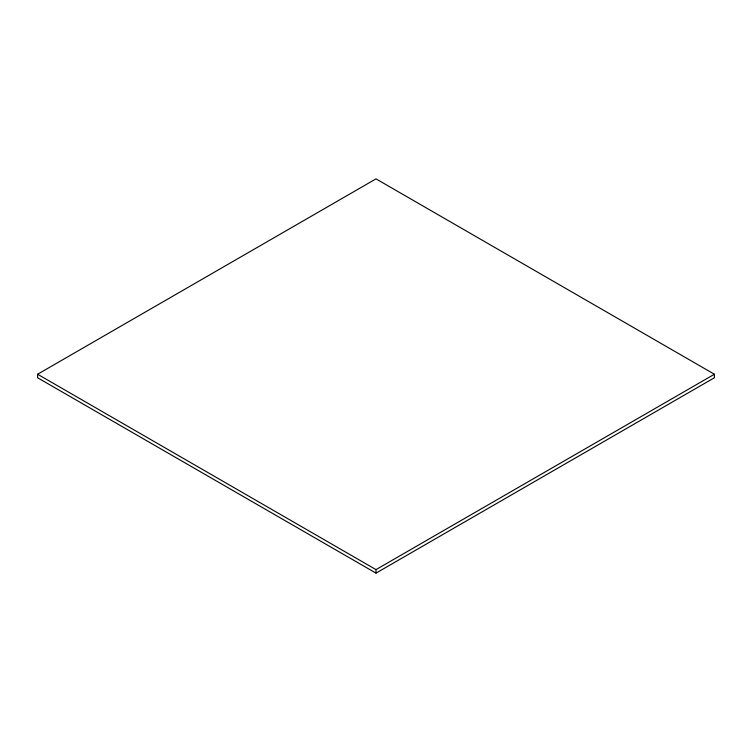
<?xml version="1.0" encoding="UTF-8"?>
<svg xmlns="http://www.w3.org/2000/svg" width="752" height="752" viewBox="0 0 752 752"><rect width="100%" height="100%" fill="white"/><g stroke="black" fill="none" stroke-linecap="round" stroke-linejoin="round"><path stroke-width="1.13" d="M37.6 374.242L376 178.873L714.4 374.242L714.4 377.758L376 573.127L37.6 377.758L37.6 374.242L376 569.612L714.4 374.242M376 569.612L376 573.127"/></g></svg>
